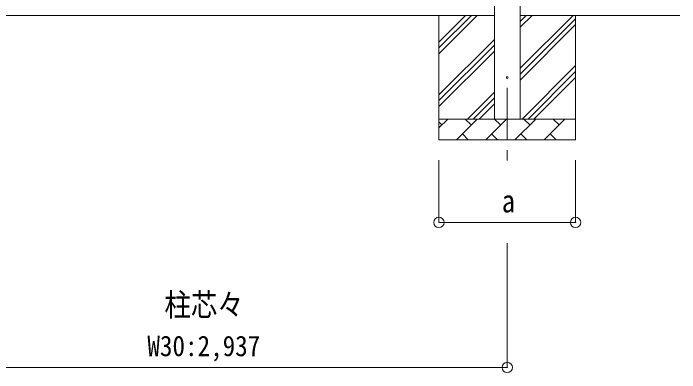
# Model space of a CAD drawing. Units: millimetres at full size, sheet at 1:50; details may follow other scales. Extents: x -14053 to 14053, y -9700 to 9700.
# Drawn here: x -5174 to -1955, y 1705 to 3440 of the extents above; entities that cross this region are included whole.
import ezdxf
from ezdxf.enums import TextEntityAlignment as Align

# ---------------------------------------------------------------- set-up
doc = ezdxf.new("R2010")
doc.units = ezdxf.units.MM
doc.header["$LTSCALE"] = 50
doc.header["$PDMODE"] = 32
doc.header["$PDSIZE"] = 50
doc.linetypes.add('CHAIN1', pattern=[8, 5, -1, 1, -1])
for name, color, linetype, lineweight in [('0-2_建具', 4, 'Continuous', 9), ('0-3_階段', 7, 'CHAIN1', 9), ('0-4_設備', 7, 'Continuous', 9), ('0-8_外構', 6, 'Continuous', 9)]:
    doc.layers.add(name, color=color, linetype=linetype, lineweight=lineweight)
doc.styles.add('ＭＳ ゴシック', font='')
doc.styles.get('ＭＳ ゴシック').set_extended_font_data('MS Gothic')

msp = doc.modelspace()

# ---------------------------------------------------------------- linework, layer by layer
at = {"layer": '0-2_建具'}
for p, q in [((-2850.46, 2929.43), (-2850.46, 5784.43)), ((-2725.46, 5784.43), (-2725.46, 2929.43))]:
    msp.add_line(p, q, dxfattribs=at)
msp.add_circle((-2787.96, 3129.43), 4.5, dxfattribs=at)
at = {"layer": '0-3_階段'}
msp.add_line((-2787.96, 3079.43), (-2787.96, 2715.02), dxfattribs=at)
at = {"layer": '0-4_設備'}
for p, q in [((-2850.46, 3429.43), (-5661.96, 3429.43)), ((-3117.96, 3429.43), (-3117.96, 2829.43)), ((-3117.96, 3244.38), (-2932.91, 3429.43)), ((-3117.96, 3272.67), (-2961.19, 3429.43)), ((-3117.96, 3300.95), (-2989.48, 3429.43)), ((-2725.46, 3429.43), (-1955.46, 3429.43)), ((-2725.46, 3174.33), (-2470.36, 3429.43)), ((-2725.46, 3372.32), (-2668.35, 3429.43)), ((-2725.46, 3400.61), (-2696.63, 3429.43)), ((-2725.46, 3146.05), (-2457.96, 3413.55)), ((-2457.96, 3429.43), (-2457.96, 2829.43)), ((-2725.46, 3117.76), (-2457.96, 3385.26)), ((-3117.96, 3046.39), (-2850.46, 3313.89)), ((-3117.96, 3018.11), (-2850.46, 3285.61)), ((-3117.96, 2989.82), (-2850.46, 3257.32)), ((-2715.8, 2929.43), (-2457.96, 3187.28)), ((-2687.52, 2929.43), (-2457.96, 3158.99)), ((-2659.23, 2929.43), (-2457.96, 3130.71)), ((-2980.36, 2929.43), (-2850.46, 3059.33)), ((-2952.08, 2929.43), (-2850.46, 3031.05)), ((-2923.79, 2929.43), (-2850.46, 3002.76)), ((-3117.96, 2929.43), (-2457.96, 2929.43)), ((-3117.96, 2886.54), (-3075.07, 2929.43)), ((-3033.64, 2829.43), (-2933.64, 2929.43)), ((-2962.2, 2900.88), (-2990.75, 2929.43)), ((-2892.22, 2829.43), (-2792.22, 2929.43)), ((-2820.78, 2900.88), (-2849.33, 2929.43)), ((-2750.8, 2829.43), (-2650.8, 2929.43)), ((-2679.36, 2900.88), (-2707.91, 2929.43)), ((-2609.38, 2829.43), (-2509.38, 2929.43)), ((-2537.93, 2900.88), (-2566.49, 2929.43)), ((-2461.24, 2929.43), (-2457.96, 2932.72)), ((-3103.62, 2900.88), (-3117.96, 2915.22)), ((-3005.09, 2857.99), (-2976.54, 2829.43)), ((-2863.67, 2857.99), (-2835.12, 2829.43)), ((-2722.25, 2857.99), (-2693.7, 2829.43)), ((-2580.83, 2857.99), (-2552.27, 2829.43)), ((-2457.96, 2829.43), (-3117.96, 2829.43))]:
    msp.add_line(p, q, dxfattribs=at)
at = {"layer": '0-8_外構'}
for p, q in [((-3117.96, 2430.43), (-3117.96, 2730.43)), ((-2457.96, 2430.43), (-2457.96, 2730.43)), ((-3117.96, 2430.43), (-2457.96, 2430.43)), ((-2787.96, 1729.55), (-2787.96, 2330.43))]:
    msp.add_line(p, q, dxfattribs=at)
msp.add_lwpolyline([(-11060.96, 1729.55), (-5724.46, 1729.55), (-2787.96, 1729.55)], dxfattribs=at)
for p in [(-3117.96, 2430.43), (-2457.96, 2430.43), (-2787.96, 1729.55)]:
    msp.add_point(p, dxfattribs=at)

# ---------------------------------------------------------------- texts
at = {"layer": '0-8_外構', "color": 7, "style": 'ＭＳ ゴシック'}
for s, height, width, p in [('a', 110, 0.85, (-2814.21, 2445.43)), ('柱芯々', 110, 0.85, (-4443.71, 1944.55)), ('W30:2,937', 98.97, 0.9, (-4526.21, 1754.55))]:
    msp.add_text(s, height=height, dxfattribs=dict(at, width=width)).set_placement(p, align=Align.BOTTOM_LEFT)

doc.saveas('drawing.dxf')
